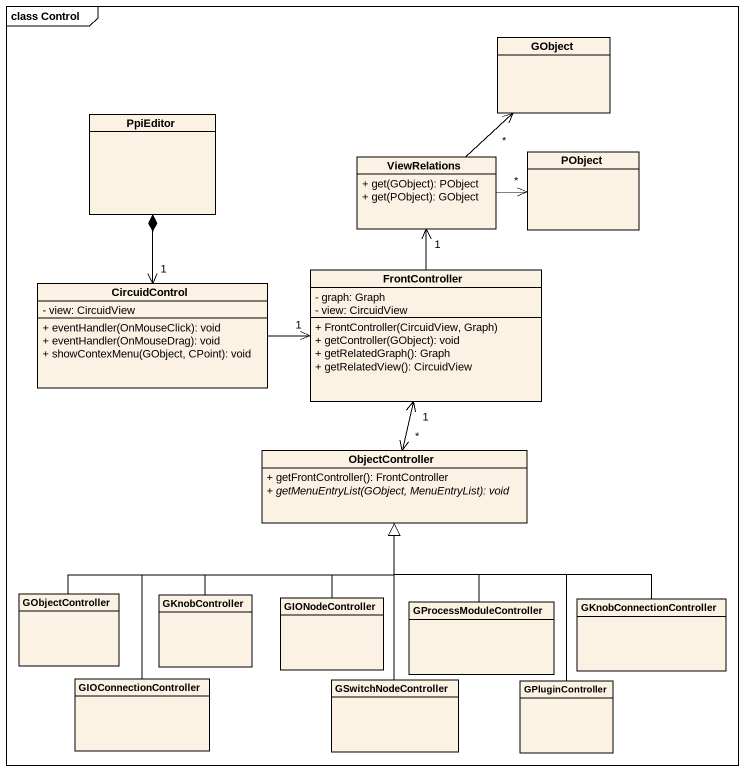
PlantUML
@startuml
mainframe class Control
hide circle
hide empty members
skinparam classAttributeIconSize 0
class GObject
class PpiEditor
class ViewRelations {
  + get(GObject): PObject
  + get(PObject): GObject
}
class PObject
class CircuidControl {
  - view: CircuidView
  + eventHandler(OnMouseClick): void
  + eventHandler(OnMouseDrag): void
  + showContexMenu(GObject, CPoint): void
}
class FrontController {
  - graph: Graph
  - view: CircuidView
  + FrontController(CircuidView, Graph)
  + getController(GObject): void
  + getRelatedGraph(): Graph
  + getRelatedView(): CircuidView
}
class ObjectController {
  + getFrontController(): FrontController
  {abstract} + getMenuEntryList(GObject, MenuEntryList): void
}
class GObjectController
class GKnobController
class GIONodeController
class GProcessModuleController
class GKnobConnectionController
class GIOConnectionController
class GSwitchNodeController
class GPluginController
ViewRelations -up-> "*" GObject
ViewRelations -right-> "*" PObject
CircuidControl "1" <-up-* PpiEditor
CircuidControl -right-> "1" FrontController
FrontController -up-> "1" ViewRelations
FrontController "1" <--> "*" ObjectController
GObjectController -right-|> ObjectController
GKnobController -up-|> ObjectController
GIONodeController -up-|> ObjectController
GProcessModuleController -up-|> ObjectController
GKnobConnectionController -left-|> ObjectController
GIOConnectionController -up-|> ObjectController
GSwitchNodeController -up-|> ObjectController
GPluginController -up-|> ObjectController
@enduml
